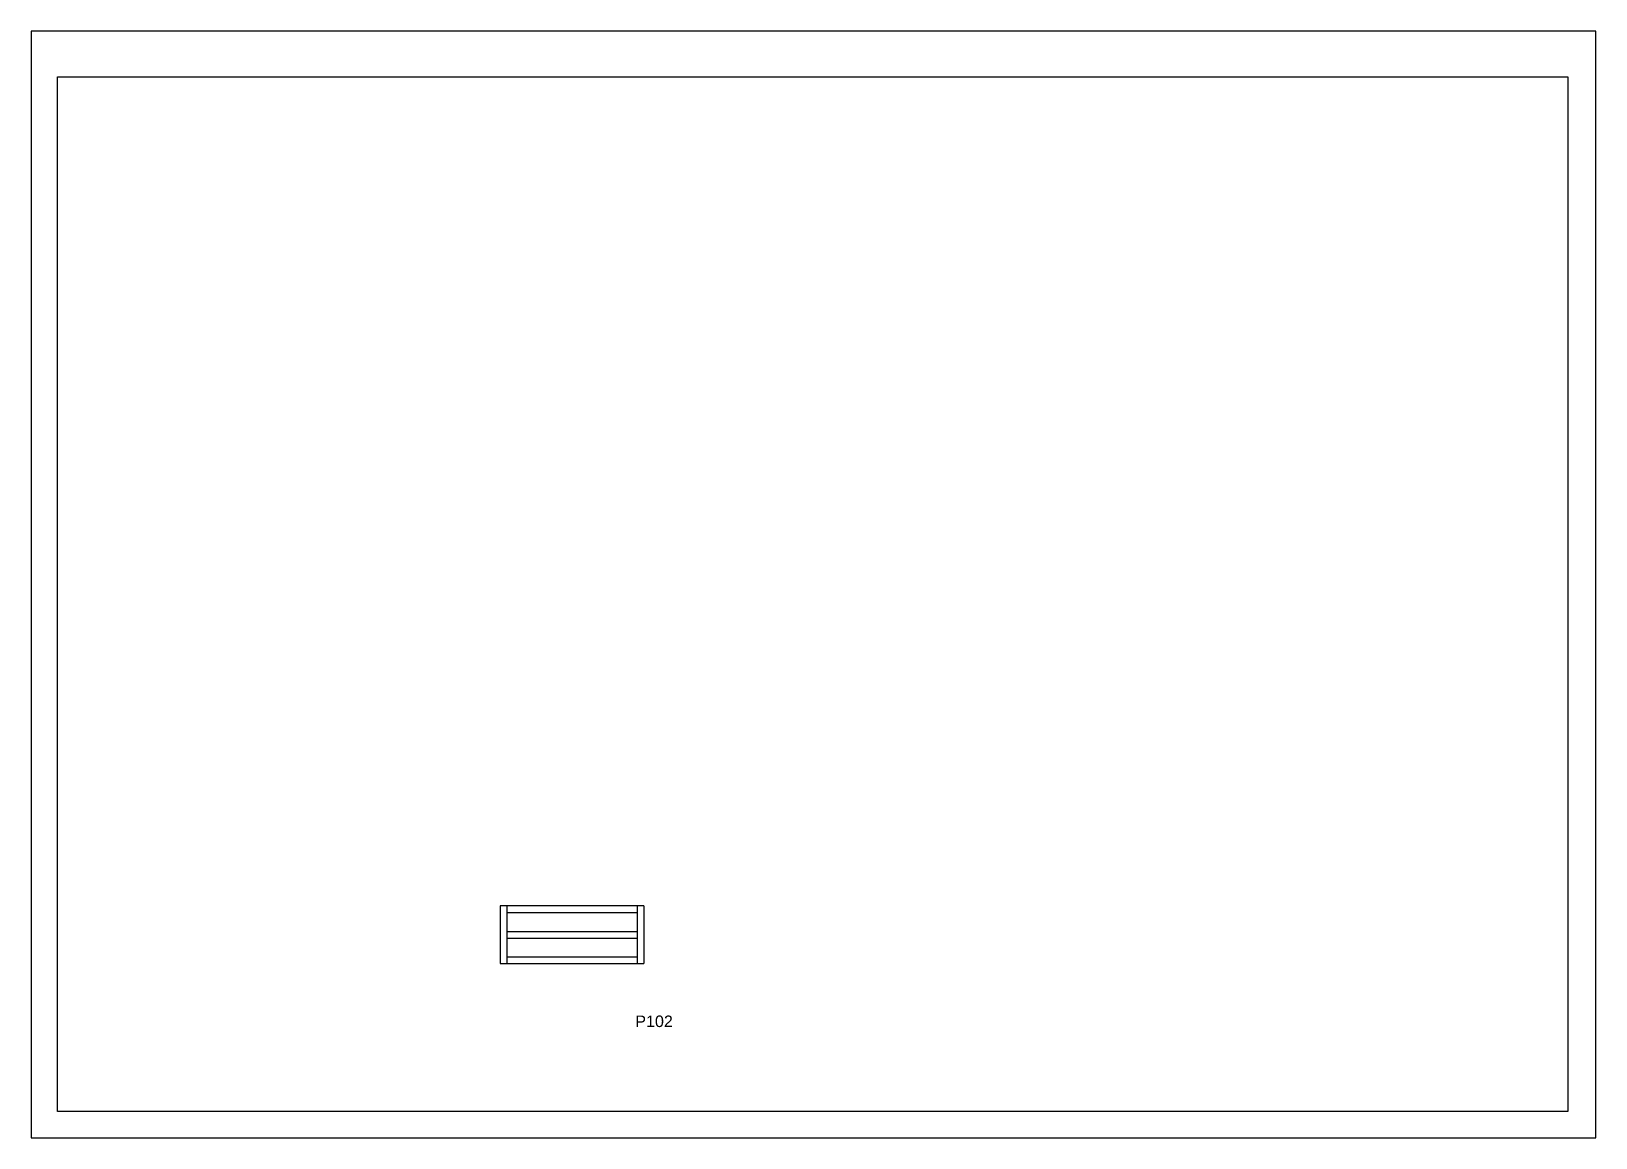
# Paper-space layout '10' of a CAD drawing. Extents: x 0 to 297, y 0 to 210.
# The model-space entities are those that its viewports show. They can reach past a viewport. Long polylines and large blocks are cut down to what shows.
import ezdxf

# ---------------------------------------------------------------- set-up
doc = ezdxf.new("R2010")
doc.units = 0
for name, color, linetype in [('5', 5, 'Continuous'), ('Painéis', 200, 'Continuous'), ('SARR_2.2x7', 40, 'Continuous')]:
    doc.layers.add(name, color=color, linetype=linetype)
doc.styles.get("Standard").update_dxf_attribs({"font": 'arial.ttf'})

msp = doc.modelspace()

# ---------------------------------------------------------------- linework, layer by layer
at = {"layer": 'Painéis'}
for points in [[(2001.3, 15804.1), (2001.3, 15744.1), (2151.3, 15744.1)], [(2151.3, 15804.1), (2001.3, 15804.1)], [(2151.3, 15804.1), (2151.3, 15744.1)]]:
    msp.add_lwpolyline(points, dxfattribs=at)
at = {"layer": 'SARR_2.2x7', "linetype": 'Continuous'}
for p, q in [((2008.3, 15804.1), (2008.3, 15744.1)), ((2144.3, 15797.1), (2008.3, 15797.1)), ((2008.3, 15777.6), (2144.3, 15777.6)), ((2008.3, 15770.6), (2144.3, 15770.6)), ((2008.3, 15751.1), (2144.3, 15751.1))]:
    msp.add_line(p, q, dxfattribs=at)
msp.add_lwpolyline([(2144.3, 15804.1), (2144.3, 15744.1)], dxfattribs=at)

# ---------------------------------------------------------------- texts
at = {"layer": '5', "linetype": 'Continuous'}
msp.add_text('P102', height=12, rotation=360, dxfattribs=at).set_placement((2142.4, 15677.8))

psp = doc.layouts.new('10')

# ---------------------------------------------------------------- linework, layer by layer
for points in [[(0, 0), (297, 0), (297, 210), (0, 210)], [(291.7, 5), (5, 5), (5, 201.35), (291.7, 201.35)]]:
    psp.add_lwpolyline(points, close=True)

# ---------------------------------------------------------------- viewports
at = {"layer": 'Defpoints'}
psp.add_viewport(center=(148.35, 103.17), size=(286.7, 196.3459), view_center_point=(2327.48, 16129.37), view_height=1079.0914, dxfattribs=at)

doc.saveas('drawing.dxf')
